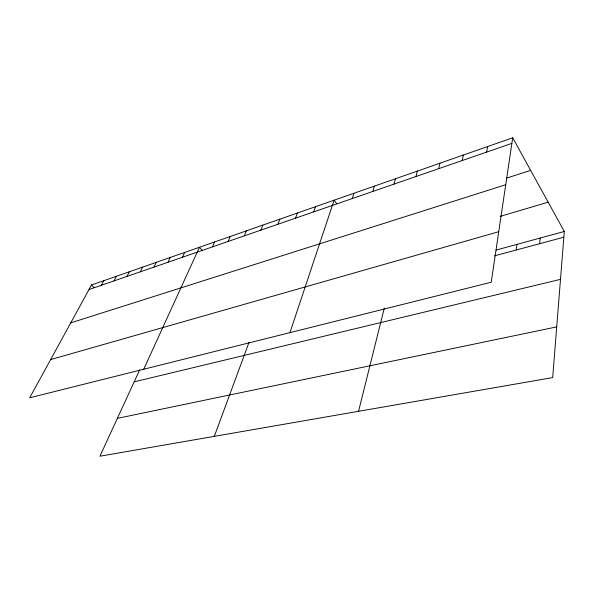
<?xml version="1.0" encoding="UTF-8"?>
<svg xmlns="http://www.w3.org/2000/svg" width="594" height="594" viewBox="0 0 594 594"><rect width="100%" height="100%" fill="white"/><g stroke="black" fill="none" stroke-linecap="round" stroke-linejoin="round"><path stroke-width="0.89" d="M512.704 137.786L491.223 282.247L29.7 397.794L91.498 284.986L512.704 137.786L564.3 231.474L552.687 377.598L99.926 456.214L139.724 369.787M539.627 243.703L540.221 238.038M516.208 250L516.921 244.386M486.605 152.109L487.577 146.562M462.229 160.536L463.342 155.034M438.706 168.666L439.946 163.209M358.553 411.308L384.259 308.234M415.986 176.522L417.337 171.109M394.022 184.11L395.493 178.749M372.794 191.454L374.361 186.13M352.249 198.552L353.913 193.28M289.939 332.64L334.11 200.2L336.761 203.801M313.669 211.895L315.488 206.705M295.53 218.161L297.431 213.016M214.308 436.352L248.997 342.389M277.933 224.242L279.893 219.141M260.848 230.153L262.875 225.096M244.26 235.885L246.339 230.873M228.133 241.461L230.279 236.486M212.466 246.874L214.657 241.944M143.703 369.253L199.465 247.253L202.524 250.698M182.41 257.269L184.689 252.413M167.991 262.251L170.307 257.44M153.95 267.107L156.304 262.333M140.273 271.837L142.671 267.1M126.96 276.44L129.381 271.748M113.981 280.925L116.431 276.269M101.329 285.298L103.809 280.68M88.989 289.56L511.872 143.377M506.727 178.081L530.65 170.374M70.738 322.876L505.724 184.719M500.141 216.402L548.173 202.183M50.631 359.593L498.737 231.705M496.109 250.067L564.3 231.474M494.408 255.866L563.847 237.199M134.17 381.853L560.491 279.366M117.352 418.369L556.719 326.9M91.498 284.986L94.097 287.541"/></g></svg>
